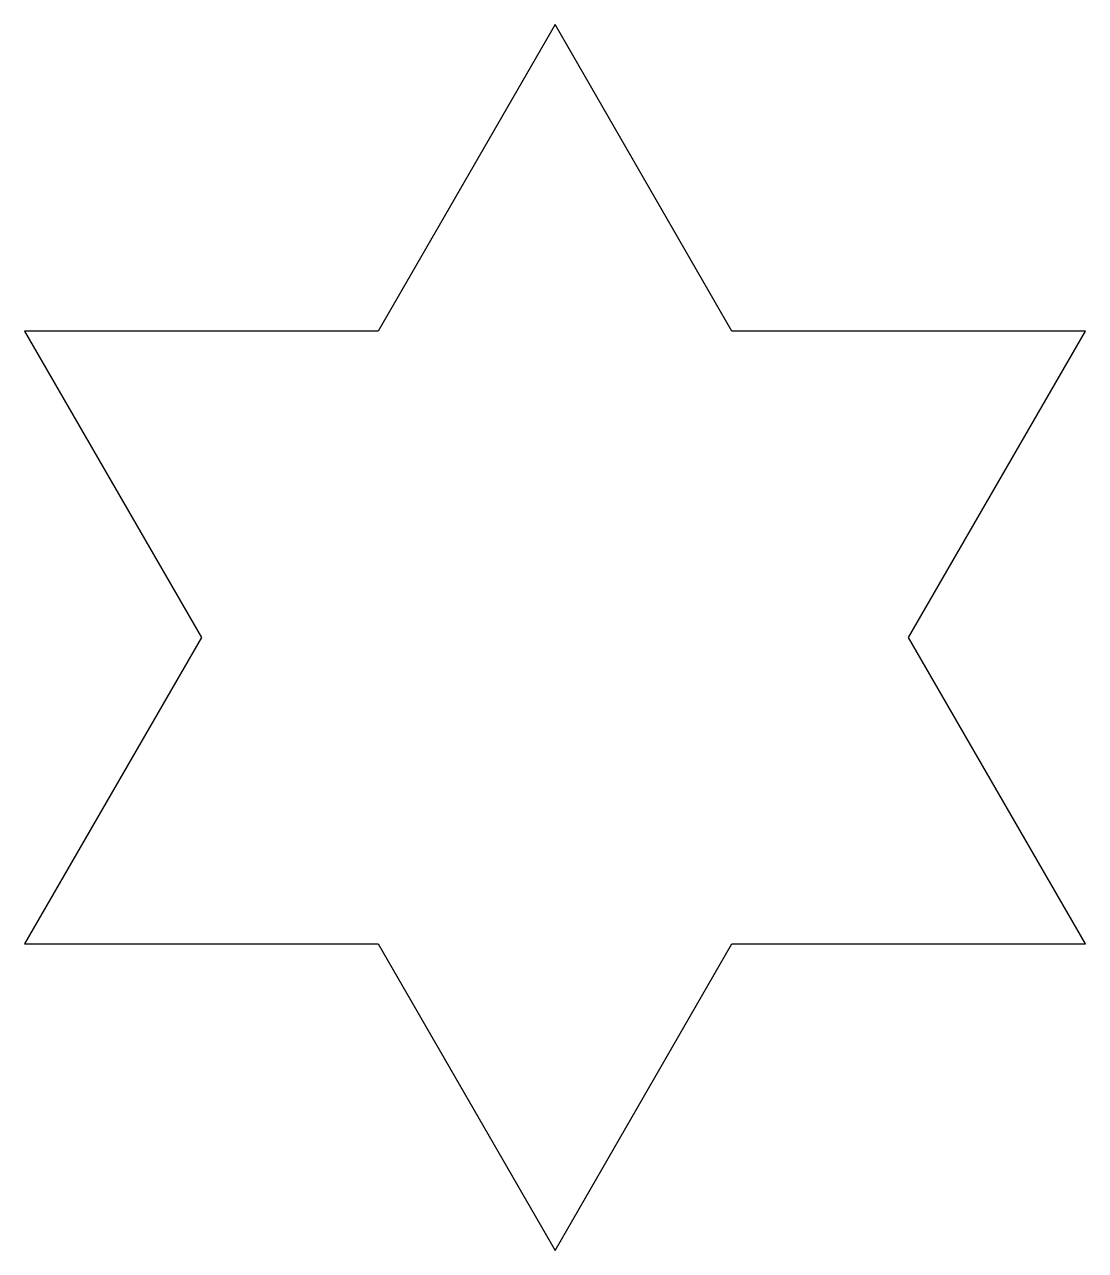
# Model space of a CAD drawing. Header units: millimetres. Extents: x 32.7 to 67.3, y 30 to 70.
import ezdxf

# ---------------------------------------------------------------- set-up
doc = ezdxf.new("R2010")
doc.units = ezdxf.units.MM

msp = doc.modelspace()

# ---------------------------------------------------------------- linework, layer by layer
msp.add_lwpolyline([(67.321, 60), (55.774, 60), (50, 70), (44.226, 60), (32.679, 60), (38.453, 50), (32.679, 40), (44.226, 40), (50, 30), (55.774, 40), (67.321, 40), (61.547, 50)], close=True)

doc.saveas('drawing.dxf')
